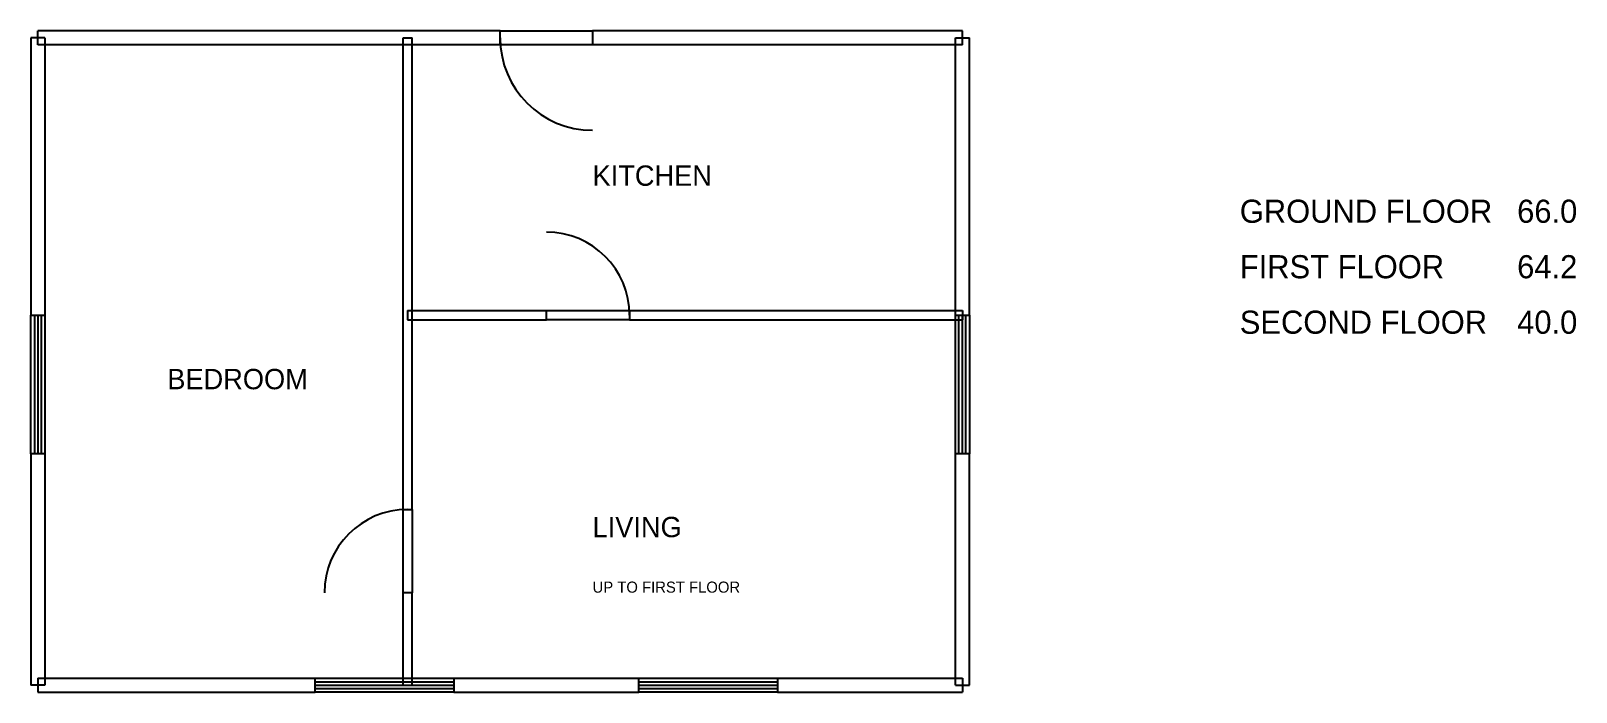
# Model space of a CAD drawing. Header units: metres. Extents: x -0.1 to 16.6, y -0.1 to 7.1.
import ezdxf

# ---------------------------------------------------------------- set-up
doc = ezdxf.new("R2010")
doc.units = ezdxf.units.M
for name, color, linetype in [('A-ANNO-TEXT', 2, 'Continuous'), ('A-DOOR', 3, 'Continuous'), ('A-GLAZ', 4, 'Continuous'), ('A-WALL', 7, 'Continuous')]:
    doc.layers.add(name, color=color, linetype=linetype)

msp = doc.modelspace()

# ---------------------------------------------------------------- linework, layer by layer
at = {"layer": 'A-DOOR'}
for points in [[(6, 6.925), (5, 6.925), (5, 7.075), (6, 7.075)], [(5.5, 4.05), (6.4, 4.05), (6.4, 3.95), (5.5, 3.95)], [(3.95, 1), (3.95, 1.9), (4.05, 1.9), (4.05, 1)]]:
    msp.add_lwpolyline(points, close=True, dxfattribs=at)
for centre, radius, start, end in [((6, 7), 1, 180, 270), ((5.5, 4), 0.9, 0, 90), ((4, 1), 0.9, 90, 180)]:
    msp.add_arc(centre, radius, start, end, dxfattribs=at)
at = {"layer": 'A-GLAZ'}
for p, q in [((-0.0375, 4), (-0.0375, 2.5)), ((0, 4), (0, 2.5)), ((0.0375, 4), (0.0375, 2.5)), ((9.9625, 2.5), (9.9625, 4)), ((10, 2.5), (10, 4)), ((10.0375, 2.5), (10.0375, 4)), ((3, 0.0375), (4.5, 0.0375)), ((3, 0), (4.5, 0)), ((6.5, 0.0375), (8, 0.0375)), ((6.5, 0), (8, 0)), ((3, -0.0375), (4.5, -0.0375)), ((6.5, -0.0375), (8, -0.0375))]:
    msp.add_line(p, q, dxfattribs=at)
for points in [[(0.075, 4), (0.075, 2.5), (-0.075, 2.5), (-0.075, 4)], [(9.925, 2.5), (9.925, 4), (10.075, 4), (10.075, 2.5)], [(3, 0.075), (4.5, 0.075), (4.5, -0.075), (3, -0.075)], [(6.5, 0.075), (8, 0.075), (8, -0.075), (6.5, -0.075)]]:
    msp.add_lwpolyline(points, close=True, dxfattribs=at)
at = {"layer": 'A-WALL'}
for p, q in [((5, 7.075), (0, 7.075)), ((0, 6.925), (0, 7.075)), ((10, 7.075), (6, 7.075)), ((10, 6.925), (10, 7.075)), ((-0.075, 7), (-0.075, 4)), ((0.075, 7), (-0.075, 7)), ((5, 6.925), (0, 6.925)), ((0.075, 7), (0.075, 4)), ((3.95, 1.9), (3.95, 7)), ((3.95, 7), (4.05, 7)), ((4.05, 1.9), (4.05, 7)), ((10, 6.925), (6, 6.925)), ((9.925, 4), (9.925, 7)), ((9.925, 7), (10.075, 7)), ((10.075, 4), (10.075, 7)), ((4, 4.05), (5.5, 4.05)), ((4, 4.05), (4, 3.95)), ((6.4, 4.05), (10, 4.05)), ((10, 4.05), (10, 3.95)), ((4, 3.95), (5.5, 3.95)), ((6.4, 3.95), (10, 3.95)), ((-0.075, 2.5), (-0.075, 0)), ((0.075, 2.5), (0.075, 0)), ((9.925, 0), (9.925, 2.5)), ((10.075, 0), (10.075, 2.5)), ((3.95, 0), (3.95, 1)), ((4.05, 0), (4.05, 1)), ((0.075, 0), (-0.075, 0)), ((0, 0.075), (3, 0.075)), ((0, 0.075), (0, -0.075)), ((3.95, 0), (4.05, 0)), ((4.5, 0.075), (6.5, 0.075)), ((8, 0.075), (10, 0.075)), ((9.925, 0), (10.075, 0)), ((10, 0.075), (10, -0.075)), ((0, -0.075), (3, -0.075)), ((4.5, -0.075), (6.5, -0.075)), ((8, -0.075), (10, -0.075))]:
    msp.add_line(p, q, dxfattribs=at)

# ---------------------------------------------------------------- texts
at = {"layer": 'A-ANNO-TEXT'}
for s, height, p in [('KITCHEN', 0.22, (6, 5.4)), ('GROUND FLOOR', 0.25, (13, 5)), ('66.0', 0.25, (16, 5)), ('FIRST FLOOR', 0.25, (13, 4.4)), ('64.2', 0.25, (16, 4.4)), ('SECOND FLOOR', 0.25, (13, 3.8)), ('40.0', 0.25, (16, 3.8)), ('BEDROOM', 0.22, (1.4, 3.2)), ('LIVING', 0.22, (6, 1.6)), ('UP TO FIRST FLOOR', 0.12, (6, 1))]:
    msp.add_text(s, height=height, dxfattribs=at).set_placement(p)

doc.saveas('drawing.dxf')
